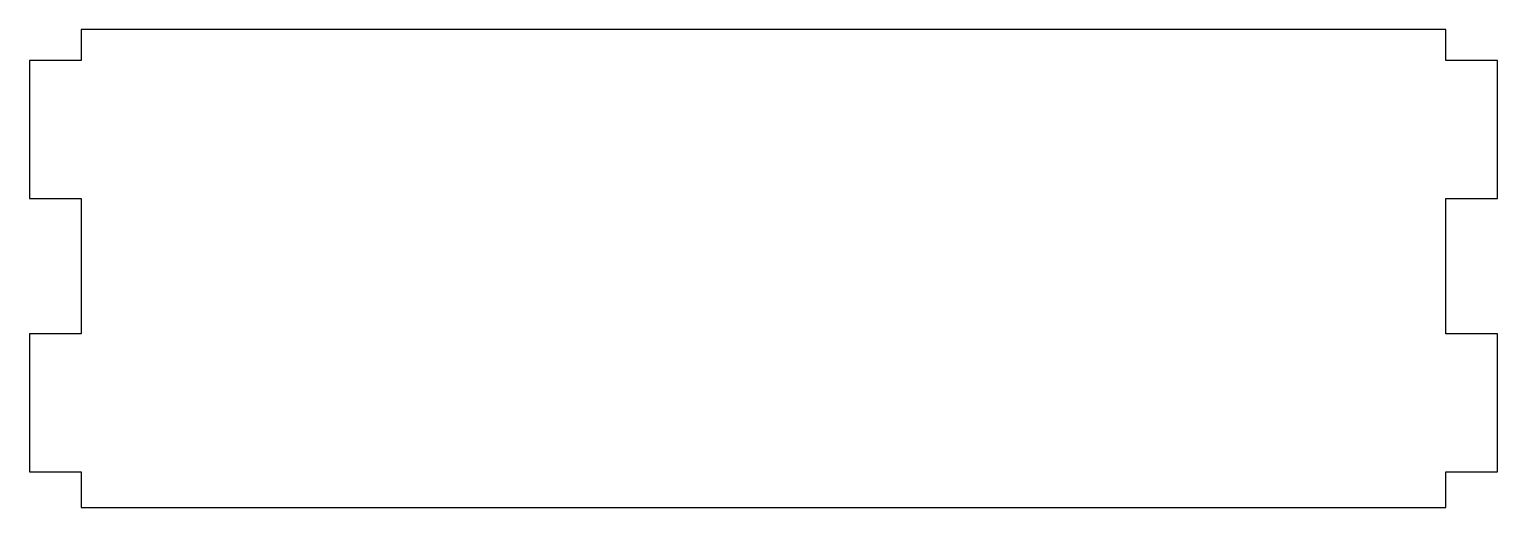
# Model space of a CAD drawing. Header units: millimetres. Extents: x -215 to 215, y -70 to 70.
import ezdxf

# ---------------------------------------------------------------- set-up
doc = ezdxf.new("R2010")
doc.units = ezdxf.units.MM

msp = doc.modelspace()

# ---------------------------------------------------------------- linework, layer by layer
msp.add_lwpolyline([(-200, -59.49), (-200, -70), (200, -70), (200, -59.49), (215.2, -59.49), (215.2, -19.09), (200, -19.09), (200, 20.51), (215.2, 20.51), (215.2, 60.91), (200, 60.91), (200, 70), (-200, 70), (-200, 60.91), (-215.2, 60.91), (-215.2, 20.51), (-200, 20.51), (-200, -19.09), (-215.2, -19.09), (-215.2, -59.49)], close=True)

doc.saveas('drawing.dxf')
